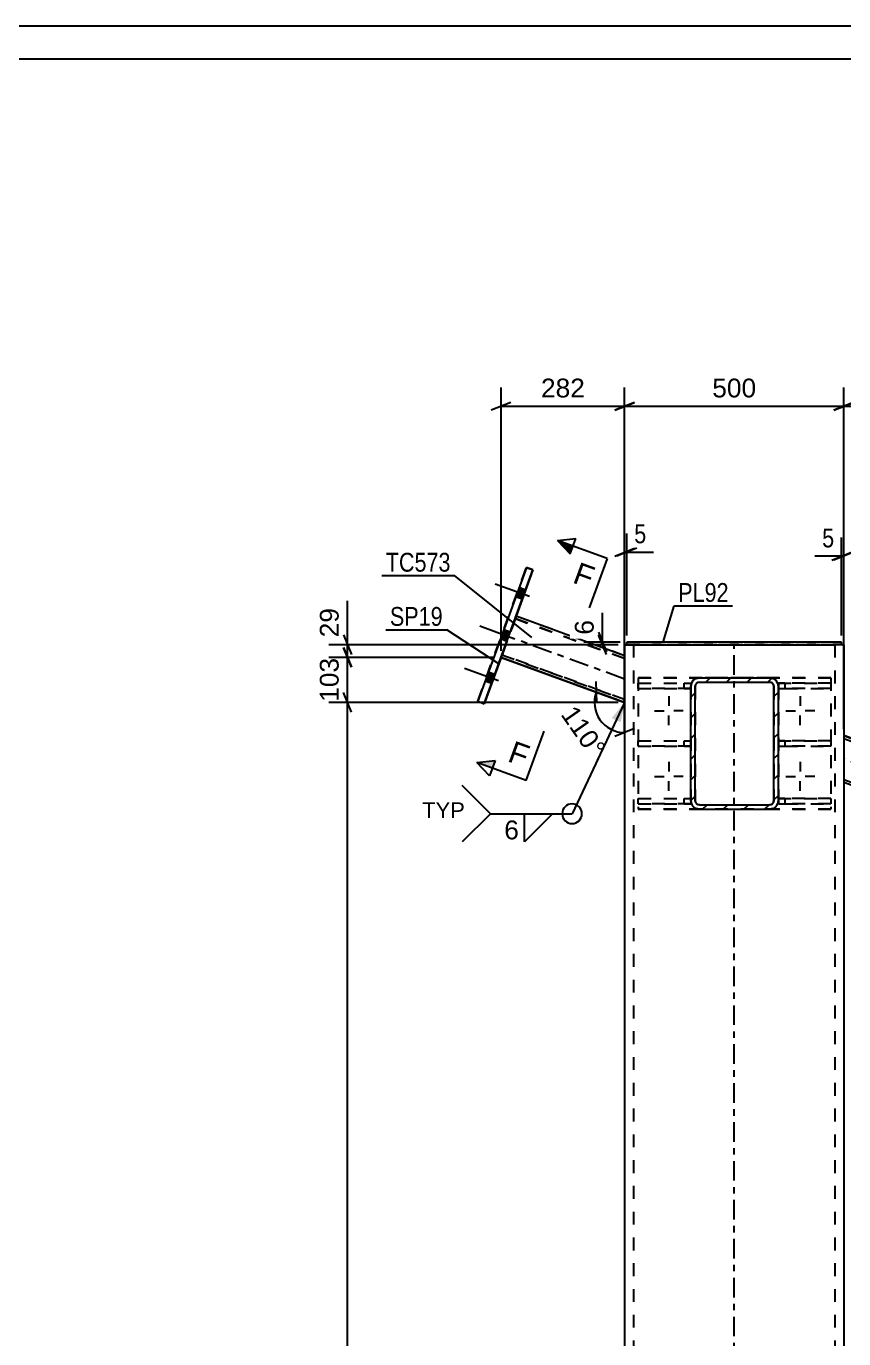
# Model space of a CAD drawing. Header units: millimetres. Extents: x 0 to 841, y 0 to 594.
# Drawn here: x 237.5 to 361.9, y 394.4 to 594 of the extents above; entities that cross this region are included whole.
import ezdxf

# ---------------------------------------------------------------- set-up
doc = ezdxf.new("R2010")
doc.units = ezdxf.units.MM
doc.linetypes.add('DXK_LINE_DOT2', pattern=[3.9198, 1.9599, -1.9599])
doc.linetypes.add('DXK_LINE_DOT3', pattern=[5.9187, 2.979, -0.9799, 0.9799, -0.9799])
doc.styles.add('Arial', font='ARIAL.TTF', dxfattribs={"height": 0.2})
doc.styles.add('Arial Narrow', font='ARIALN.TTF', dxfattribs={"height": 0.2})

# ---------------------------------------------------------------- blocks, each defined once
blk = doc.blocks.new('Unknown-284928650-1132')
at = {"color": 5, "linetype": 'Continuous'}
for p, q in [((841, 594), (0, 594)), ((836, 589), (5, 589))]:
    blk.add_line(p, q, dxfattribs=at)
blk = doc.blocks.new('Part-284928650-2104 - 2077')
at = {"color": 2, "linetype": 'Continuous'}
for p, q in [((361.53, 500.32), (328.86, 500.32)), ((328.86, 499.92), (328.86, 500.32)), ((328.86, 499.92), (329.98, 499.92)), ((361.53, 499.92), (360.41, 499.92)), ((361.53, 499.92), (361.53, 500.32))]:
    blk.add_line(p, q, dxfattribs=at)
at = {"color": 7, "linetype": 'DXK_LINE_DOT2'}
for p, q in [((328.86, 500.32), (361.53, 500.32)), ((361.53, 499.92), (328.86, 499.92)), ((328.86, 499.92), (328.86, 499.92)), ((328.86, 499.92), (328.86, 499.92)), ((360.41, 499.92), (329.98, 499.92)), ((361.53, 499.92), (361.53, 499.92)), ((361.53, 499.92), (361.53, 499.92))]:
    blk.add_line(p, q, dxfattribs=at)
blk = doc.blocks.new('Bolt-284928650-2080 - 2077')
at = {"linetype": 'Continuous'}
for points in [[(312.96, 506.86), (313.47, 508.24), (312.46, 508.61), (311.96, 507.23)], [(312.96, 506.86), (313.47, 508.24), (312.46, 508.61), (311.96, 507.23)], [(312.96, 506.87), (313.47, 508.24), (312.46, 508.61), (311.96, 507.23)], [(310.63, 500.44), (311.13, 501.82), (310.13, 502.19), (309.62, 500.81)], [(310.63, 500.44), (311.13, 501.82), (310.13, 502.18), (309.62, 500.81)], [(308.29, 494.02), (308.79, 495.4), (307.79, 495.77), (307.29, 494.39)], [(308.29, 494.02), (308.79, 495.4), (307.79, 495.76), (307.29, 494.39)], [(308.29, 494.02), (308.79, 495.4), (307.79, 495.76), (307.29, 494.39)]]:
    blk.add_hatch(color=1, dxfattribs=at).paths.add_polyline_path(points)
at = {"color": 1, "linetype": 'Continuous'}
for p, q in [((314.03, 507.26), (308.83, 509.15)), ((314.03, 507.26), (308.83, 509.15)), ((314.03, 507.26), (308.83, 509.15)), ((312.96, 506.86), (311.96, 507.23)), ((312.96, 506.86), (311.96, 507.23)), ((312.96, 506.87), (311.96, 507.23)), ((313.47, 508.24), (312.46, 508.61)), ((313.47, 508.24), (312.46, 508.61)), ((313.47, 508.24), (312.46, 508.61)), ((311.69, 500.83), (306.49, 502.73)), ((311.69, 500.84), (306.49, 502.73)), ((311.13, 501.82), (310.13, 502.19)), ((311.13, 501.82), (310.13, 502.18)), ((310.63, 500.44), (309.62, 500.81)), ((310.63, 500.44), (309.62, 500.81)), ((309.35, 494.41), (304.16, 496.31)), ((309.35, 494.41), (304.16, 496.31)), ((309.35, 494.42), (304.16, 496.31)), ((308.79, 495.4), (307.79, 495.77)), ((308.79, 495.4), (307.79, 495.76)), ((308.79, 495.4), (307.79, 495.76)), ((308.29, 494.02), (307.29, 494.39)), ((308.29, 494.02), (307.29, 494.39)), ((308.29, 494.02), (307.29, 494.39))]:
    blk.add_line(p, q, dxfattribs=at)
blk = doc.blocks.new('Part-284928650-2173 - 2077')
at = {"color": 2, "linetype": 'Continuous'}
for p, q in [((328.53, 499.92), (328.53, 240.85)), ((328.53, 499.92), (328.73, 499.92)), ((328.73, 499.92), (328.86, 499.92)), ((329.98, 499.92), (330.18, 499.92)), ((330.18, 499.92), (331.2, 499.92)), ((331.2, 499.92), (359.2, 499.92)), ((359.2, 499.92), (360.22, 499.92)), ((360.41, 499.92), (360.22, 499.92)), ((361.66, 499.92), (361.53, 499.92)), ((361.66, 499.92), (361.86, 499.92)), ((361.86, 499.92), (361.86, 240.85))]:
    blk.add_line(p, q, dxfattribs=at)
at = {"color": 7, "linetype": 'DXK_LINE_DOT2'}
for p, q in [((328.73, 499.92), (328.53, 499.92)), ((329.31, 499.92), (328.73, 499.92)), ((328.86, 499.92), (329.31, 499.92)), ((330.18, 499.92), (329.31, 499.92)), ((329.31, 499.92), (329.98, 499.92)), ((329.86, 499.92), (329.86, 240.85)), ((329.97, 499.92), (329.86, 499.92)), ((329.86, 499.92), (329.97, 499.92)), ((330.26, 499.92), (329.97, 499.92)), ((329.97, 499.92), (330.26, 499.92)), ((331.2, 499.92), (330.18, 499.92)), ((330.69, 499.92), (330.26, 499.92)), ((330.26, 499.92), (330.69, 499.92)), ((331.2, 499.92), (330.69, 499.92)), ((330.69, 499.92), (331.2, 499.92)), ((331.2, 499.92), (359.2, 499.92)), ((331.2, 499.92), (359.2, 499.92)), ((331.2, 499.92), (359.2, 499.92)), ((359.71, 499.92), (359.2, 499.92)), ((359.2, 499.92), (359.71, 499.92)), ((360.22, 499.92), (359.2, 499.92)), ((360.14, 499.92), (359.71, 499.92)), ((359.71, 499.92), (360.14, 499.92)), ((360.43, 499.92), (360.14, 499.92)), ((360.14, 499.92), (360.43, 499.92)), ((361.08, 499.92), (360.22, 499.92)), ((361.08, 499.92), (360.41, 499.92)), ((360.53, 499.92), (360.43, 499.92)), ((360.43, 499.92), (360.53, 499.92)), ((360.53, 499.92), (360.53, 240.85)), ((361.53, 499.92), (361.08, 499.92)), ((361.66, 499.92), (361.08, 499.92)), ((361.86, 499.92), (361.66, 499.92))]:
    blk.add_line(p, q, dxfattribs=at)
at = {"color": 7, "linetype": 'DXK_LINE_DOT3'}
blk.add_line((345.2, 240.85), (345.2, 499.92), dxfattribs=at)
blk = doc.blocks.new('Part-284928650-2109 - 2077')
at = {"color": 2, "linetype": 'Continuous'}
for p, q in [((416.93, 466.08), (361.86, 486.1)), ((361.86, 479.01), (407.85, 462.29)), ((361.86, 479.01), (407.85, 462.29)), ((416.76, 465.62), (414.82, 460.28)), ((416.85, 465.86), (416.76, 465.62)), ((416.91, 466.02), (416.85, 465.86)), ((416.93, 466.08), (416.91, 466.02)), ((414.11, 460.01), (414.65, 459.81)), ((414.11, 460.01), (414.65, 459.81)), ((414.67, 459.87), (414.65, 459.81)), ((414.73, 460.03), (414.67, 459.87)), ((414.82, 460.28), (414.73, 460.03))]:
    blk.add_line(p, q, dxfattribs=at)
at = {"color": 7, "linetype": 'DXK_LINE_DOT2'}
for p, q in [((361.86, 486.1), (361.86, 479.01)), ((361.86, 486.1), (416.93, 466.08)), ((361.86, 485.68), (416.79, 465.7)), ((361.86, 485.68), (416.79, 465.7)), ((361.86, 479.44), (414.79, 460.19)), ((361.86, 479.43), (414.79, 460.19)), ((416.79, 465.7), (414.8, 460.22)), ((416.71, 465.47), (414.8, 460.22)), ((416.75, 465.59), (414.83, 460.3)), ((416.75, 465.59), (416.71, 465.47)), ((416.75, 465.59), (416.78, 465.67)), ((416.78, 465.67), (416.75, 465.59)), ((416.78, 465.67), (416.79, 465.7)), ((416.79, 465.7), (416.78, 465.67)), ((416.79, 465.7), (416.85, 465.86)), ((416.79, 465.7), (416.79, 465.7)), ((416.85, 465.86), (416.91, 466.02)), ((416.91, 466.02), (416.93, 466.08)), ((416.93, 466.08), (416.93, 466.08)), ((407.85, 462.29), (414.11, 460.01)), ((407.85, 462.29), (414.11, 460.01)), ((414.65, 459.81), (414.67, 459.87)), ((414.65, 459.81), (414.65, 459.81)), ((414.67, 459.87), (414.73, 460.03)), ((414.73, 460.03), (414.8, 460.22)), ((414.79, 460.19), (414.8, 460.22)), ((414.79, 460.19), (414.8, 460.22)), ((414.79, 460.19), (414.79, 460.19)), ((414.8, 460.22), (414.82, 460.28)), ((414.82, 460.28), (414.83, 460.3))]:
    blk.add_line(p, q, dxfattribs=at)
at = {"color": 7, "linetype": 'DXK_LINE_DOT3'}
blk.add_line((415.79, 462.95), (361.86, 482.56), dxfattribs=at)
blk = doc.blocks.new('Part-284928650-2129 - 2077')
at = {"color": 2, "linetype": 'Continuous'}
for p, q in [((313.58, 511.68), (306.17, 491.32)), ((307.17, 490.95), (314.58, 511.31)), ((314.58, 511.31), (312.02, 504.26)), ((314.58, 511.31), (313.58, 511.68)), ((314.58, 511.31), (314.58, 511.31)), ((314.58, 511.31), (314.58, 511.31)), ((309.74, 498), (307.17, 490.95)), ((306.17, 491.32), (307.17, 490.95)), ((306.17, 491.32), (306.17, 491.31)), ((306.17, 491.31), (306.17, 491.32)), ((307.17, 490.95), (306.17, 491.31)), ((307.17, 490.95), (307.17, 490.95))]:
    blk.add_line(p, q, dxfattribs=at)
at = {"color": 7, "linetype": 'DXK_LINE_DOT2'}
for p, q in [((306.17, 491.32), (313.58, 511.67)), ((313.58, 511.68), (313.58, 511.67)), ((313.58, 511.67), (314.58, 511.31)), ((312.02, 504.26), (309.74, 498))]:
    blk.add_line(p, q, dxfattribs=at)
blk = doc.blocks.new('Part-284928650-2135 - 2077')
at = {"color": 7, "linetype": 'DXK_LINE_DOT2'}
for p, q in [((330.58, 484.5), (330.58, 485.3)), ((330.58, 485.3), (338.58, 485.3)), ((330.58, 485.3), (337.58, 485.3)), ((337.58, 484.5), (337.58, 485.3)), ((337.58, 485.3), (338.58, 485.3)), ((338.58, 485.3), (338.58, 484.5)), ((338.58, 484.5), (330.58, 484.5)), ((330.58, 484.5), (337.58, 484.5)), ((337.58, 484.5), (338.58, 484.5)), ((338.58, 484.5), (338.58, 484.5))]:
    blk.add_line(p, q, dxfattribs=at)
blk = doc.blocks.new('Part-284928650-2136 - 2077')
at = {"color": 7, "linetype": 'DXK_LINE_DOT2'}
for p, q in [((330.58, 493.26), (330.58, 494.06)), ((330.58, 494.06), (338.58, 494.06)), ((330.58, 494.06), (337.58, 494.06)), ((338.58, 493.26), (330.58, 493.26)), ((330.58, 493.26), (337.58, 493.26)), ((337.58, 493.26), (337.58, 494.06)), ((337.58, 494.06), (338.58, 494.06)), ((337.58, 493.26), (338.58, 493.26)), ((338.58, 494.06), (338.58, 493.26)), ((338.58, 493.26), (338.58, 493.26))]:
    blk.add_line(p, q, dxfattribs=at)
blk = doc.blocks.new('Part-284928650-2137 - 2077')
at = {"color": 7, "linetype": 'DXK_LINE_DOT2'}
for p, q in [((352.92, 494.06), (351.92, 494.06)), ((351.92, 494.06), (351.92, 494.06)), ((351.92, 494.06), (359.92, 494.06)), ((351.92, 494.06), (351.92, 493.26)), ((351.92, 493.26), (352.92, 493.26)), ((359.92, 493.26), (351.92, 493.26)), ((359.92, 494.06), (352.92, 494.06)), ((352.92, 494.06), (352.92, 493.26)), ((352.92, 493.26), (359.92, 493.26)), ((359.92, 494.06), (359.92, 493.26))]:
    blk.add_line(p, q, dxfattribs=at)
blk = doc.blocks.new('Part-284928650-2202 - 2077')
at = {"color": 7, "linetype": 'DXK_LINE_DOT2'}
for p, q in [((352.92, 485.3), (351.92, 485.3)), ((351.92, 485.3), (351.92, 485.3)), ((351.92, 485.3), (359.92, 485.3)), ((351.92, 485.3), (351.92, 484.5)), ((359.92, 485.3), (352.92, 485.3)), ((352.92, 485.3), (352.92, 484.5)), ((359.92, 485.3), (359.92, 484.5)), ((351.92, 484.5), (352.92, 484.5)), ((359.92, 484.5), (351.92, 484.5)), ((352.92, 484.5), (359.92, 484.5))]:
    blk.add_line(p, q, dxfattribs=at)
blk = doc.blocks.new('Part-284928650-2206 - 2077')
at = {"color": 7, "linetype": 'DXK_LINE_DOT2'}
for p, q in [((352.92, 476.53), (351.92, 476.53)), ((351.92, 476.53), (351.92, 476.53)), ((351.92, 476.53), (359.92, 476.53)), ((351.92, 476.53), (351.92, 475.73)), ((351.92, 475.73), (352.92, 475.73)), ((359.92, 475.73), (351.92, 475.73)), ((359.92, 476.53), (352.92, 476.53)), ((352.92, 476.53), (352.92, 475.73)), ((352.92, 475.73), (359.92, 475.73)), ((359.92, 476.53), (359.92, 475.73))]:
    blk.add_line(p, q, dxfattribs=at)
blk = doc.blocks.new('Bolt-284928650-2177 - 2077')
at = {"color": 1, "linetype": 'Continuous'}
for p, q in [((335.25, 492.09), (335.25, 490.63)), ((355.25, 492.09), (355.25, 490.63)), ((333.05, 489.89), (334.52, 489.89)), ((335.25, 487.69), (335.25, 489.16)), ((337.45, 489.89), (335.99, 489.89)), ((353.05, 489.89), (354.52, 489.89)), ((355.25, 487.69), (355.25, 489.16)), ((357.45, 489.89), (355.99, 489.89)), ((335.25, 482.09), (335.25, 480.63)), ((355.25, 482.09), (355.25, 480.63)), ((333.05, 479.89), (334.52, 479.89)), ((335.25, 477.69), (335.25, 479.16)), ((337.45, 479.89), (335.99, 479.89)), ((353.05, 479.89), (354.52, 479.89)), ((355.25, 477.69), (355.25, 479.16)), ((357.45, 479.89), (355.99, 479.89))]:
    blk.add_line(p, q, dxfattribs=at)
blk = doc.blocks.new('Part-284928650-2209 - 2077')
at = {"color": 7, "linetype": 'DXK_LINE_DOT2'}
for p, q in [((330.58, 475.73), (330.58, 476.53)), ((330.58, 476.53), (338.58, 476.53)), ((330.58, 476.53), (337.58, 476.53)), ((338.58, 475.73), (330.58, 475.73)), ((330.58, 475.73), (337.58, 475.73)), ((337.58, 475.73), (337.58, 476.53)), ((337.58, 476.53), (338.58, 476.53)), ((337.58, 475.73), (338.58, 475.73)), ((338.58, 476.53), (338.58, 475.73)), ((338.58, 475.73), (338.58, 475.73))]:
    blk.add_line(p, q, dxfattribs=at)
blk = doc.blocks.new('Part-284928650-2211 - 2077')
at = {"color": 7, "linetype": 'DXK_LINE_DOT2'}
for p, q in [((330.58, 494.89), (330.58, 474.89)), ((359.92, 494.89), (330.58, 494.89)), ((330.58, 494.89), (359.92, 494.89)), ((359.92, 494.89), (359.92, 474.89)), ((330.58, 474.89), (330.58, 474.89)), ((330.58, 474.89), (359.92, 474.89)), ((359.92, 474.89), (330.58, 474.89)), ((359.92, 474.89), (359.92, 474.89))]:
    blk.add_line(p, q, dxfattribs=at)
blk = doc.blocks.new('Part-284928650-2230 - 2077')
at = {"linetype": 'Continuous'}
h = blk.add_hatch(dxfattribs=at)
h.set_pattern_fill('', scale=0.7, style=0, pattern_type=0)
h.set_pattern_definition([(45, (338.5836, 476.2418), (-1.57154, 1.57154), [])])
h.paths.add_polyline_path([(338.58, 493.58), (338.58, 476.24), (338.69, 475.73), (338.97, 475.3), (339.41, 475.01), (339.92, 474.91), (350.58, 474.91), (351.09, 475.01), (351.53, 475.3), (351.82, 475.73), (351.92, 476.24), (351.92, 493.58), (351.82, 494.09), (351.53, 494.52), (351.09, 494.81), (350.58, 494.91), (339.92, 494.91), (339.41, 494.81), (338.97, 494.52), (338.69, 494.09)])
h.paths.add_polyline_path([(339.45, 494.05), (339.66, 494.19), (339.92, 494.24), (350.58, 494.24), (350.84, 494.19), (351.05, 494.05), (351.2, 493.83), (351.25, 493.58), (351.25, 476.24), (351.2, 475.99), (351.05, 475.77), (350.84, 475.63), (350.58, 475.58), (339.92, 475.58), (339.66, 475.63), (339.45, 475.77), (339.3, 475.99), (339.25, 476.24), (339.25, 493.58), (339.3, 493.83)])
at = {"color": 2, "linetype": 'Continuous'}
for p, q in [((338.69, 494.09), (338.58, 493.58)), ((338.58, 476.24), (338.58, 493.58)), ((339.25, 493.58), (339.3, 493.83)), ((339.25, 476.24), (339.25, 493.58)), ((339.92, 494.91), (339.41, 494.81)), ((339.92, 494.24), (339.66, 494.19)), ((339.66, 494.19), (339.92, 494.24)), ((339.92, 494.91), (350.58, 494.91)), ((339.92, 494.24), (339.92, 494.24)), ((339.92, 494.24), (350.58, 494.24)), ((339.92, 494.24), (350.58, 494.24)), ((351.09, 494.81), (350.58, 494.91)), ((350.58, 494.24), (350.58, 494.24)), ((350.84, 494.19), (350.58, 494.24)), ((350.58, 494.24), (350.84, 494.19)), ((351.2, 493.83), (351.25, 493.58)), ((351.25, 476.24), (351.25, 493.58)), ((351.92, 493.58), (351.82, 494.09)), ((351.92, 476.24), (351.92, 493.58)), ((338.58, 476.24), (338.69, 475.73)), ((339.3, 475.99), (339.25, 476.24)), ((339.92, 475.58), (339.66, 475.63)), ((339.92, 475.58), (350.58, 475.58)), ((350.84, 475.63), (350.58, 475.58)), ((351.25, 476.24), (351.2, 475.99)), ((351.82, 475.73), (351.92, 476.24)), ((339.92, 474.91), (339.41, 475.01)), ((339.41, 475.01), (339.92, 474.91)), ((339.92, 474.91), (350.58, 474.91)), ((339.92, 474.91), (339.92, 474.91)), ((339.92, 474.91), (350.58, 474.91)), ((351.09, 475.01), (350.58, 474.91)), ((350.58, 474.91), (351.09, 475.01)), ((350.58, 474.91), (350.58, 474.91))]:
    blk.add_line(p, q, dxfattribs=at)
at = {"color": 7, "linetype": 'DXK_LINE_DOT2'}
for p, q in [((338.58, 493.57), (338.69, 494.08)), ((338.58, 493.58), (338.58, 476.24)), ((339.3, 493.83), (339.25, 493.57)), ((339.25, 493.57), (339.25, 493.58)), ((339.25, 476.24), (339.25, 493.57)), ((339.3, 493.83), (339.3, 493.83)), ((339.41, 494.81), (339.92, 494.91)), ((339.92, 494.91), (350.58, 494.91)), ((339.92, 494.91), (339.92, 494.91)), ((350.58, 494.91), (350.58, 494.91)), ((350.58, 494.91), (351.09, 494.81)), ((351.2, 493.83), (351.2, 493.83)), ((351.25, 493.57), (351.2, 493.83)), ((351.25, 493.57), (351.25, 493.58)), ((351.25, 476.24), (351.25, 493.57)), ((351.82, 494.08), (351.92, 493.57)), ((351.92, 493.58), (351.92, 476.24)), ((338.69, 475.73), (338.58, 476.24)), ((338.69, 475.73), (338.69, 475.73)), ((339.25, 476.24), (339.25, 476.24)), ((339.25, 476.24), (339.3, 475.98)), ((339.66, 475.62), (339.92, 475.57)), ((339.92, 475.57), (339.92, 475.58)), ((339.92, 475.57), (350.58, 475.57)), ((350.58, 475.57), (350.84, 475.62)), ((350.58, 475.57), (350.58, 475.58)), ((351.2, 475.98), (351.25, 476.24)), ((351.25, 476.24), (351.25, 476.24)), ((351.92, 476.24), (351.82, 475.73)), ((351.82, 475.73), (351.82, 475.73)), ((351.92, 476.24), (351.92, 476.24))]:
    blk.add_line(p, q, dxfattribs=at)
at = {"color": 7, "linetype": 'DXK_LINE_DOT3'}
blk.add_line((345.25, 484.91), (345.25, 484.91), dxfattribs=at)
at = {"color": 7, "linetype": 'DXK_LINE_DOT2'}
for centre, radius, start, end in [((339.92, 493.57), 1.33, 112.5, 157.5), ((350.58, 493.57), 1.33, 22.5, 67.5), ((339.92, 476.24), 0.667, 202.5, 247.5), ((350.58, 476.24), 0.667, 292.5, 337.5)]:
    blk.add_arc(centre, radius, start, end, dxfattribs=at)
at = {"color": 2, "linetype": 'Continuous'}
for centre, radius, start, end in [((339.92, 493.58), 1.33, 112.5, 157.5), ((339.92, 493.57), 0.667, 112.5, 157.5), ((339.92, 493.58), 0.667, 112.5, 157.5), ((350.58, 493.57), 0.667, 22.5, 67.5), ((350.58, 493.58), 0.667, 22.5, 67.5), ((350.58, 493.58), 1.33, 22.5, 67.5), ((339.92, 476.24), 1.33, 202.5, 247.5), ((339.92, 476.24), 1.33, 202.5, 247.5), ((339.92, 476.24), 0.667, 202.5, 247.5), ((350.58, 476.24), 0.667, 292.5, 337.5), ((350.58, 476.24), 1.33, 292.5, 337.5), ((350.58, 476.24), 1.33, 292.5, 337.5)]:
    blk.add_arc(centre, radius, start, end, dxfattribs=at)
blk = doc.blocks.new('Part-284928650-2280 - 2077')
at = {"color": 7, "linetype": 'DXK_LINE_DOT2'}
for p, q in [((311.85, 503.8), (309.88, 498.4)), ((311.85, 503.8), (309.91, 498.46)), ((311.84, 503.78), (309.91, 498.49)), ((311.87, 503.86), (309.96, 498.61)), ((311.87, 503.86), (311.84, 503.78)), ((311.94, 504.04), (311.85, 503.8)), ((311.85, 503.8), (311.94, 504.04)), ((311.87, 503.86), (311.88, 503.89)), ((311.88, 503.89), (311.87, 503.86)), ((311.88, 503.89), (328.53, 497.83)), ((328.53, 497.83), (311.88, 503.89)), ((311.88, 503.89), (311.88, 503.89)), ((312, 504.21), (311.94, 504.04)), ((311.94, 504.04), (312, 504.21)), ((312.02, 504.26), (312, 504.21)), ((312, 504.21), (312.02, 504.26)), ((328.53, 498.25), (312.02, 504.26)), ((312.02, 504.26), (312.02, 504.26)), ((309.76, 498.06), (309.74, 498)), ((309.74, 498), (309.76, 498.06)), ((309.74, 498), (309.74, 498)), ((309.82, 498.22), (309.76, 498.06)), ((309.76, 498.06), (309.82, 498.22)), ((309.82, 498.22), (309.91, 498.46)), ((309.88, 498.4), (309.82, 498.22)), ((309.88, 498.4), (309.87, 498.38)), ((309.87, 498.38), (309.88, 498.4)), ((309.87, 498.38), (328.53, 491.58)), ((328.53, 491.59), (309.87, 498.38)), ((309.87, 498.38), (309.87, 498.38)), ((309.91, 498.49), (309.88, 498.4)), ((309.88, 498.4), (309.91, 498.49)), ((309.91, 498.49), (309.96, 498.61)), ((328.53, 491.16), (328.53, 498.25))]:
    blk.add_line(p, q, dxfattribs=at)
at = {"color": 2, "linetype": 'Continuous'}
for p, q in [((328.53, 498.25), (312.02, 504.26)), ((309.74, 498), (328.53, 491.16)), ((328.53, 491.16), (309.74, 498))]:
    blk.add_line(p, q, dxfattribs=at)
at = {"color": 7, "linetype": 'DXK_LINE_DOT3'}
blk.add_line((328.53, 494.71), (310.88, 501.13), dxfattribs=at)
blk = doc.blocks.new('Part-284928650-2281 - 2077')
at = {"color": 7, "linetype": 'DXK_LINE_DOT2'}
for p, q in [((338.69, 494.08), (338.58, 493.57)), ((338.58, 493.56), (338.69, 494.07)), ((338.58, 493.57), (338.58, 476.23)), ((339.25, 493.57), (339.3, 493.82)), ((339.3, 493.82), (339.25, 493.56)), ((339.25, 493.57), (339.25, 476.23)), ((339.3, 493.82), (339.3, 493.82)), ((339.92, 494.9), (339.41, 494.8)), ((339.41, 494.79), (339.92, 494.89)), ((339.66, 494.18), (339.92, 494.23)), ((339.92, 494.23), (339.66, 494.18)), ((339.92, 494.89), (339.92, 494.9)), ((350.58, 494.9), (339.92, 494.9)), ((339.92, 494.89), (350.58, 494.89)), ((339.92, 494.23), (350.58, 494.23)), ((339.92, 494.23), (339.92, 494.23)), ((339.92, 494.23), (350.58, 494.23)), ((350.58, 494.89), (350.58, 494.9)), ((351.09, 494.8), (350.58, 494.9)), ((350.58, 494.89), (351.09, 494.79)), ((350.58, 494.23), (350.58, 494.23)), ((350.58, 494.23), (350.84, 494.18)), ((350.84, 494.18), (350.58, 494.23)), ((351.2, 493.82), (351.2, 493.82)), ((351.2, 493.82), (351.25, 493.57)), ((351.25, 493.56), (351.2, 493.82)), ((351.25, 493.57), (351.25, 476.23)), ((351.92, 493.57), (351.82, 494.08)), ((351.82, 494.07), (351.92, 493.56)), ((351.92, 493.57), (351.92, 476.23)), ((338.58, 476.23), (338.69, 475.72)), ((338.69, 475.72), (338.58, 476.23)), ((338.69, 475.72), (338.69, 475.72)), ((339.3, 475.98), (339.25, 476.23)), ((339.25, 476.23), (339.3, 475.97)), ((339.92, 475.57), (339.66, 475.62)), ((339.66, 475.61), (339.92, 475.56)), ((339.92, 475.56), (339.92, 475.57)), ((339.92, 475.57), (350.58, 475.57)), ((339.92, 475.56), (350.58, 475.56)), ((350.84, 475.62), (350.58, 475.57)), ((350.58, 475.56), (350.84, 475.61)), ((350.58, 475.56), (350.58, 475.57)), ((351.25, 476.23), (351.2, 475.98)), ((351.2, 475.97), (351.25, 476.23)), ((351.82, 475.72), (351.92, 476.23)), ((351.92, 476.23), (351.82, 475.72)), ((351.82, 475.72), (351.82, 475.72)), ((339.41, 475), (339.92, 474.9)), ((339.92, 474.89), (339.41, 475)), ((339.92, 474.89), (339.92, 474.9)), ((339.92, 474.9), (350.58, 474.9)), ((339.92, 474.89), (350.58, 474.89)), ((350.58, 474.9), (351.09, 475)), ((351.09, 475), (350.58, 474.89)), ((350.58, 474.89), (350.58, 474.9))]:
    blk.add_line(p, q, dxfattribs=at)
at = {"color": 7, "linetype": 'DXK_LINE_DOT3'}
blk.add_line((345.25, 484.89), (345.25, 484.9), dxfattribs=at)
at = {"color": 7, "linetype": 'DXK_LINE_DOT2'}
for centre, radius, start, end in [((339.92, 493.57), 1.33, 112.5, 157.5), ((339.92, 493.56), 1.33, 112.5, 157.5), ((339.92, 493.57), 0.667, 112.5, 157.5), ((339.92, 493.56), 0.667, 112.5, 157.5), ((350.58, 493.57), 0.667, 22.5, 67.5), ((350.58, 493.56), 0.667, 22.5, 67.5), ((350.58, 493.57), 1.33, 22.5, 67.5), ((350.58, 493.56), 1.33, 22.5, 67.5), ((339.92, 476.23), 1.33, 202.5, 247.5), ((339.92, 476.23), 1.33, 202.5, 247.5), ((339.92, 476.23), 0.667, 202.5, 247.5), ((339.92, 476.23), 0.667, 202.5, 247.5), ((350.58, 476.23), 0.667, 292.5, 337.5), ((350.58, 476.23), 0.667, 292.5, 337.5), ((350.58, 476.23), 1.33, 292.5, 337.5), ((350.58, 476.23), 1.33, 292.5, 337.5)]:
    blk.add_arc(centre, radius, start, end, dxfattribs=at)
blk = doc.blocks.new('StraightDimension-284928650-2308 - 2077')
at = {"color": 7, "linetype": 'Continuous'}
for p, q in [((324.57, 501.82), (325.77, 498.82)), ((325.77, 498.42), (324.57, 501.42)), ((327.86, 500.32), (322.32, 500.32)), ((327.53, 499.92), (322.32, 499.92)), ((325.17, 499.92), (325.17, 500.32))]:
    blk.add_line(p, q, dxfattribs=at)
at = {"color": 0}
blk.add_wipeout([(324.42, 504.27), (320.22, 504.27), (320.22, 500.85), (324.42, 500.85)], dxfattribs=at)
at = {"color": 7, "linetype": 'Continuous'}
blk.add_line((325.17, 500.32), (325.17, 504.8), dxfattribs=at)
blk.add_line((325.17, 500.32), (325.17, 504.8), dxfattribs=at)
at = {"color": 3, "style": 'Arial'}
blk.add_text('6', height=2.87, rotation=90.0002, dxfattribs=at).set_placement((323.82, 501.45))
blk = doc.blocks.new('AngleDimension-284928650-2286 - 2077')
at = {"color": 7, "linetype": 'Continuous'}
for p, q in [((324.16, 494.34), (324.26, 491.11)), ((327.59, 491.5), (324.21, 492.73)), ((324.21, 492.73), (328.53, 491.16)), ((328.53, 486.56), (328.53, 491.16)), ((330.03, 487.16), (327.03, 485.96))]:
    blk.add_line(p, q, dxfattribs=at)
blk.add_arc((328.53, 491.16), 4.6, 160, 270, dxfattribs=at)
at = {"color": 0}
blk.add_wipeout([(323.3, 481.71), (326.74, 484.12), (321.31, 491.88), (317.87, 489.47)], dxfattribs=at)
at = {"color": 3, "style": 'Arial'}
blk.add_text('110°', height=2.865, rotation=-54.9982, dxfattribs=at).set_placement((318.71, 489.32))
blk = doc.blocks.new('StraightDimension-284928650-2341 - 2077')
at = {"color": 7, "linetype": 'Continuous'}
for p, q in [((361.53, 501.32), (361.53, 516.23)), ((361.86, 500.92), (361.86, 516.23)), ((360.03, 512.78), (363.03, 513.98)), ((363.36, 513.98), (360.36, 512.78)), ((361.53, 513.38), (361.86, 513.38))]:
    blk.add_line(p, q, dxfattribs=at)
at = {"color": 0}
blk.add_wipeout([(361.01, 514.13), (361.01, 518.33), (357.98, 518.33), (357.98, 514.13)], dxfattribs=at)
at = {"color": 7, "linetype": 'Continuous'}
blk.add_line((361.53, 513.38), (357.45, 513.38), dxfattribs=at)
blk.add_line((361.53, 513.38), (357.45, 513.38), dxfattribs=at)
at = {"color": 3, "style": 'Arial Narrow'}
blk.add_text('5', height=2.86, dxfattribs=at).set_placement((358.58, 514.73))
blk = doc.blocks.new('StraightDimension-284928650-2383 - 2077')
at = {"color": 7, "linetype": 'Continuous'}
for p, q in [((328.53, 492.16), (328.53, 539.04)), ((361.86, 487.1), (361.86, 539.04)), ((330.03, 536.79), (327.03, 535.59)), ((328.53, 536.19), (361.86, 536.19)), ((360.36, 535.59), (363.36, 536.79))]:
    blk.add_line(p, q, dxfattribs=at)
at = {"color": 0}
blk.add_wipeout([(349.13, 536.94), (349.13, 541.14), (341.26, 541.14), (341.26, 536.94)], dxfattribs=at)
at = {"color": 3, "style": 'Arial'}
blk.add_text('500', height=2.865, dxfattribs=at).set_placement((341.86, 537.54))
blk = doc.blocks.new('StraightDimension-284928650-2396 - 2077')
at = {"color": 7, "linetype": 'Continuous'}
for p, q in [((309.74, 499), (309.74, 539.04)), ((328.53, 492.16), (328.53, 539.04)), ((311.24, 536.79), (308.24, 535.59)), ((309.74, 536.19), (328.53, 536.19)), ((327.03, 535.59), (330.03, 536.79))]:
    blk.add_line(p, q, dxfattribs=at)
at = {"color": 0}
blk.add_wipeout([(323.07, 536.94), (323.07, 541.14), (315.2, 541.14), (315.2, 536.94)], dxfattribs=at)
at = {"color": 3, "style": 'Arial'}
blk.add_text('282', height=2.865, dxfattribs=at).set_placement((315.8, 537.54))
blk = doc.blocks.new('StraightDimension-284928650-2406 - 2077')
at = {"color": 7, "linetype": 'Continuous'}
for p, q in [((361.86, 487.1), (361.86, 539.04)), ((416.93, 467.08), (416.93, 539.04)), ((363.36, 536.79), (360.36, 535.59)), ((361.86, 536.19), (416.93, 536.19)), ((415.43, 535.59), (418.43, 536.79))]:
    blk.add_line(p, q, dxfattribs=at)
at = {"color": 0}
blk.add_wipeout([(393.33, 536.94), (393.33, 541.14), (385.46, 541.14), (385.46, 536.94)], dxfattribs=at)
at = {"color": 3, "style": 'Arial'}
blk.add_text('826', height=2.865, dxfattribs=at).set_placement((386.06, 537.54))
blk = doc.blocks.new('StraightDimension-284928650-2462 - 2077')
at = {"color": 7, "linetype": 'Continuous'}
for p, q in [((285.77, 499.5), (286.97, 496.5)), ((308.74, 498), (283.52, 498)), ((286.37, 491.16), (286.37, 498)), ((327.53, 491.16), (283.52, 491.16)), ((286.97, 489.66), (285.77, 492.66))]:
    blk.add_line(p, q, dxfattribs=at)
at = {"color": 0}
blk.add_wipeout([(285.62, 498.52), (281.42, 498.52), (281.42, 490.64), (285.62, 490.64)], dxfattribs=at)
at = {"color": 3, "style": 'Arial'}
blk.add_text('103', height=2.865, rotation=90.0002, dxfattribs=at).set_placement((285.02, 491.24))
blk = doc.blocks.new('StraightDimension-284928650-2470 - 2077')
at = {"color": 7, "linetype": 'Continuous'}
for p, q in [((285.77, 501.42), (286.97, 498.42)), ((327.53, 499.92), (283.52, 499.92)), ((286.97, 496.5), (285.77, 499.5)), ((286.37, 498), (286.37, 499.92)), ((308.74, 498), (283.52, 498))]:
    blk.add_line(p, q, dxfattribs=at)
at = {"color": 0}
blk.add_wipeout([(285.62, 506.09), (281.42, 506.09), (281.42, 500.45), (285.62, 500.45)], dxfattribs=at)
at = {"color": 7, "linetype": 'Continuous'}
blk.add_line((286.37, 499.92), (286.37, 506.62), dxfattribs=at)
blk.add_line((286.37, 499.92), (286.37, 506.62), dxfattribs=at)
at = {"color": 3, "style": 'Arial'}
blk.add_text('29', height=2.865, rotation=90.0002, dxfattribs=at).set_placement((285.02, 501.05))
blk = doc.blocks.new('StraightDimension-284928650-2476 - 2077')
at = {"color": 7, "linetype": 'Continuous'}
for p, q in [((327.53, 491.16), (283.52, 491.16)), ((286.97, 489.66), (285.77, 492.66)), ((286.37, 274.78), (286.37, 491.16))]:
    blk.add_line(p, q, dxfattribs=at)
blk = doc.blocks.new('StraightDimension-284928650-2543 - 2077')
at = {"color": 7, "linetype": 'Continuous'}
for p, q in [((328.53, 500.92), (328.53, 516.86)), ((328.86, 501.32), (328.86, 516.86)), ((327.03, 513.41), (330.03, 514.61)), ((330.36, 514.61), (327.36, 513.41)), ((328.53, 514.01), (328.86, 514.01))]:
    blk.add_line(p, q, dxfattribs=at)
at = {"color": 0}
blk.add_wipeout([(332.42, 514.76), (332.42, 518.96), (329.39, 518.96), (329.39, 514.76)], dxfattribs=at)
at = {"color": 7, "linetype": 'Continuous'}
blk.add_line((328.86, 514.01), (332.94, 514.01), dxfattribs=at)
blk.add_line((328.86, 514.01), (332.94, 514.01), dxfattribs=at)
at = {"color": 3, "style": 'Arial Narrow'}
blk.add_text('5', height=2.86, dxfattribs=at).set_placement((329.99, 515.36))
blk = doc.blocks.new('Mark-284928650-2100 - 2077')
at = {"color": 0}
blk.add_wipeout([(344.35, 506.44), (344.35, 509.44), (336.68, 509.44), (336.68, 506.44)], dxfattribs=at)
blk.add_wipeout([(344.35, 506.44), (344.35, 509.44), (336.68, 509.44), (336.68, 506.44)], dxfattribs=at)
at = {"color": 30, "linetype": 'Continuous'}
for p, q in [((334.38, 500.32), (336.08, 505.84)), ((336.08, 505.84), (344.95, 505.84))]:
    blk.add_line(p, q, dxfattribs=at)
at = {"color": 3, "style": 'Arial Narrow'}
blk.add_text('PL92', height=2.863, dxfattribs=at).set_placement((336.68, 506.44))
blk = doc.blocks.new('Mark-284928650-2125 - 2077')
at = {"color": 0}
blk.add_wipeout([(300.86, 502.8), (300.86, 505.8), (292.82, 505.8), (292.82, 502.8)], dxfattribs=at)
blk.add_wipeout([(300.86, 502.8), (300.86, 505.8), (292.82, 505.8), (292.82, 502.8)], dxfattribs=at)
at = {"color": 30, "linetype": 'Continuous'}
for p in [(292.22, 502.2), (309.39, 497.03)]:
    blk.add_line(p, (301.46, 502.2), dxfattribs=at)
at = {"color": 3, "style": 'Arial Narrow'}
blk.add_text('SP19', height=2.863, dxfattribs=at).set_placement((292.82, 502.8))
blk = doc.blocks.new('Mark-284928650-2276 - 2077')
at = {"color": 0}
blk.add_wipeout([(302.05, 511.04), (302.05, 514.04), (292.19, 514.04), (292.19, 511.04)], dxfattribs=at)
blk.add_wipeout([(302.05, 511.04), (302.05, 514.04), (292.19, 514.04), (292.19, 511.04)], dxfattribs=at)
at = {"color": 30, "linetype": 'Continuous'}
for p in [(291.59, 510.44), (314.41, 501)]:
    blk.add_line(p, (302.65, 510.44), dxfattribs=at)
at = {"color": 3, "style": 'Arial Narrow'}
blk.add_text('TC573', height=2.863, dxfattribs=at).set_placement((292.19, 511.04))
blk = doc.blocks.new('SectionMark-284928650-2620 - 2077')
at = {"linetype": 'Continuous'}
for points in [[(320.69, 514.92), (320.26, 513.75), (318.34, 515.78)], [(308.82, 482.34), (308.4, 481.16), (306.05, 482.02)]]:
    blk.add_hatch(color=6, dxfattribs=at).paths.add_polyline_path(points)
at = {"color": 6, "linetype": 'Continuous'}
for p, q in [((318.34, 515.78), (321.11, 516.1)), ((318.34, 515.78), (320.26, 513.75)), ((320.26, 513.75), (321.11, 516.1)), ((306.05, 482.02), (308.82, 482.34)), ((307.97, 479.99), (306.05, 482.02)), ((308.82, 482.34), (307.97, 479.99))]:
    blk.add_line(p, q, dxfattribs=at)
at = {"color": 0, "linetype": 'Continuous'}
for points in [[(323.12, 508.45), (324.32, 511.74), (321.64, 512.71), (320.44, 509.42)], [(313.22, 481.27), (314.42, 484.56), (311.74, 485.53), (310.55, 482.24)]]:
    blk.add_wipeout(points, dxfattribs=at)
at = {"color": 6, "linetype": 'Continuous'}
for p, q in [((325.85, 513.04), (318.34, 515.78)), ((325.85, 513.04), (323.12, 505.52)), ((313.57, 479.28), (316.3, 486.8)), ((313.57, 479.28), (306.05, 482.02))]:
    blk.add_line(p, q, dxfattribs=at)
at = {"color": 3, "linetype": 'Continuous', "style": 'Arial'}
for p in [(320.44, 509.42), (310.55, 482.24)]:
    blk.add_text('F', height=3.34, rotation=-20.002, dxfattribs=at).set_placement(p)
blk = doc.blocks.new('WeldMark-284928650-2622 - 2077')
at = {"linetype": 'Continuous'}
blk.add_hatch(color=30, dxfattribs=at).paths.add_polyline_path([(326.57, 488.77), (328.53, 491.16), (327.93, 488.13)])
at = {"color": 30, "linetype": 'Continuous'}
blk.add_line((328.53, 491.16), (320.53, 474.22), dxfattribs=at)
at = {"color": 3, "linetype": 'Continuous'}
for q in [(303.82, 478.51), (303.82, 469.93)]:
    blk.add_line((308.11, 474.22), q, dxfattribs=at)
for start, end in [(90, 270), (270, 90)]:
    blk.add_arc((320.53, 474.22), 1.5, start, end, dxfattribs=at)
at = {"color": 0}
blk.add_wipeout([(312.63, 470.12), (312.63, 473.52), (310.01, 473.52), (310.01, 470.12)], dxfattribs=at)
at = {"color": 30, "linetype": 'Continuous'}
blk.add_line((308.11, 474.22), (320.53, 474.22), dxfattribs=at)
at = {"color": 3, "linetype": 'Continuous'}
for p, q in [((313.29, 474.22), (317.57, 474.22)), ((317.57, 474.22), (313.29, 469.93)), ((313.29, 469.93), (313.29, 474.22))]:
    blk.add_line(p, q, dxfattribs=at)
at = {"color": 3, "style": 'Arial'}
blk.add_text('6', height=2.87, dxfattribs=at).set_placement((310.21, 470.32))
at = {"color": 0, "linetype": 'Continuous'}
blk.add_wipeout([(304.21, 473.57), (304.21, 476.07), (297.73, 476.07), (297.73, 473.57)], dxfattribs=at)
blk.add_wipeout([(304.21, 473.57), (304.21, 476.07), (297.73, 476.07), (297.73, 473.57)], dxfattribs=at)
at = {"color": 3, "linetype": 'Continuous', "style": 'Arial'}
blk.add_text('TYP', height=2.388, dxfattribs=at).set_placement((297.73, 473.57))

msp = doc.modelspace()

# ---------------------------------------------------------------- block references
for name in ['Unknown-284928650-1132', 'Part-284928650-2129 - 2077', 'Bolt-284928650-2080 - 2077', 'Part-284928650-2280 - 2077', 'Part-284928650-2173 - 2077', 'Part-284928650-2104 - 2077', 'Part-284928650-2211 - 2077', 'Part-284928650-2136 - 2077', 'Part-284928650-2230 - 2077', 'Part-284928650-2281 - 2077', 'Part-284928650-2137 - 2077', 'Bolt-284928650-2177 - 2077', 'Part-284928650-2135 - 2077', 'Part-284928650-2202 - 2077', 'Part-284928650-2109 - 2077', 'Part-284928650-2209 - 2077', 'Part-284928650-2206 - 2077']:
    msp.add_blockref(name, (0, 0))

# ---------------------------------------------------------------- next in the draw order: block references
for name in ['StraightDimension-284928650-2341 - 2077', 'StraightDimension-284928650-2308 - 2077', 'AngleDimension-284928650-2286 - 2077']:
    msp.add_blockref(name, (0, 0))

# ---------------------------------------------------------------- next in the draw order: block references
msp.add_blockref('StraightDimension-284928650-2383 - 2077', (0, 0))

# ---------------------------------------------------------------- next in the draw order: block references
for name in ['StraightDimension-284928650-2396 - 2077', 'StraightDimension-284928650-2406 - 2077', 'Mark-284928650-2100 - 2077']:
    msp.add_blockref(name, (0, 0))

# ---------------------------------------------------------------- next in the draw order: block references
msp.add_blockref('StraightDimension-284928650-2462 - 2077', (0, 0))

# ---------------------------------------------------------------- next in the draw order: block references
for name in ['StraightDimension-284928650-2470 - 2077', 'StraightDimension-284928650-2476 - 2077']:
    msp.add_blockref(name, (0, 0))

# ---------------------------------------------------------------- next in the draw order: block references
for name in ['StraightDimension-284928650-2543 - 2077', 'Mark-284928650-2125 - 2077']:
    msp.add_blockref(name, (0, 0))

# ---------------------------------------------------------------- next in the draw order: block references
msp.add_blockref('Mark-284928650-2276 - 2077', (0, 0))

# ---------------------------------------------------------------- next in the draw order: block references
msp.add_blockref('SectionMark-284928650-2620 - 2077', (0, 0))

# ---------------------------------------------------------------- next in the draw order: block references
msp.add_blockref('WeldMark-284928650-2622 - 2077', (0, 0))

doc.saveas('drawing.dxf')
